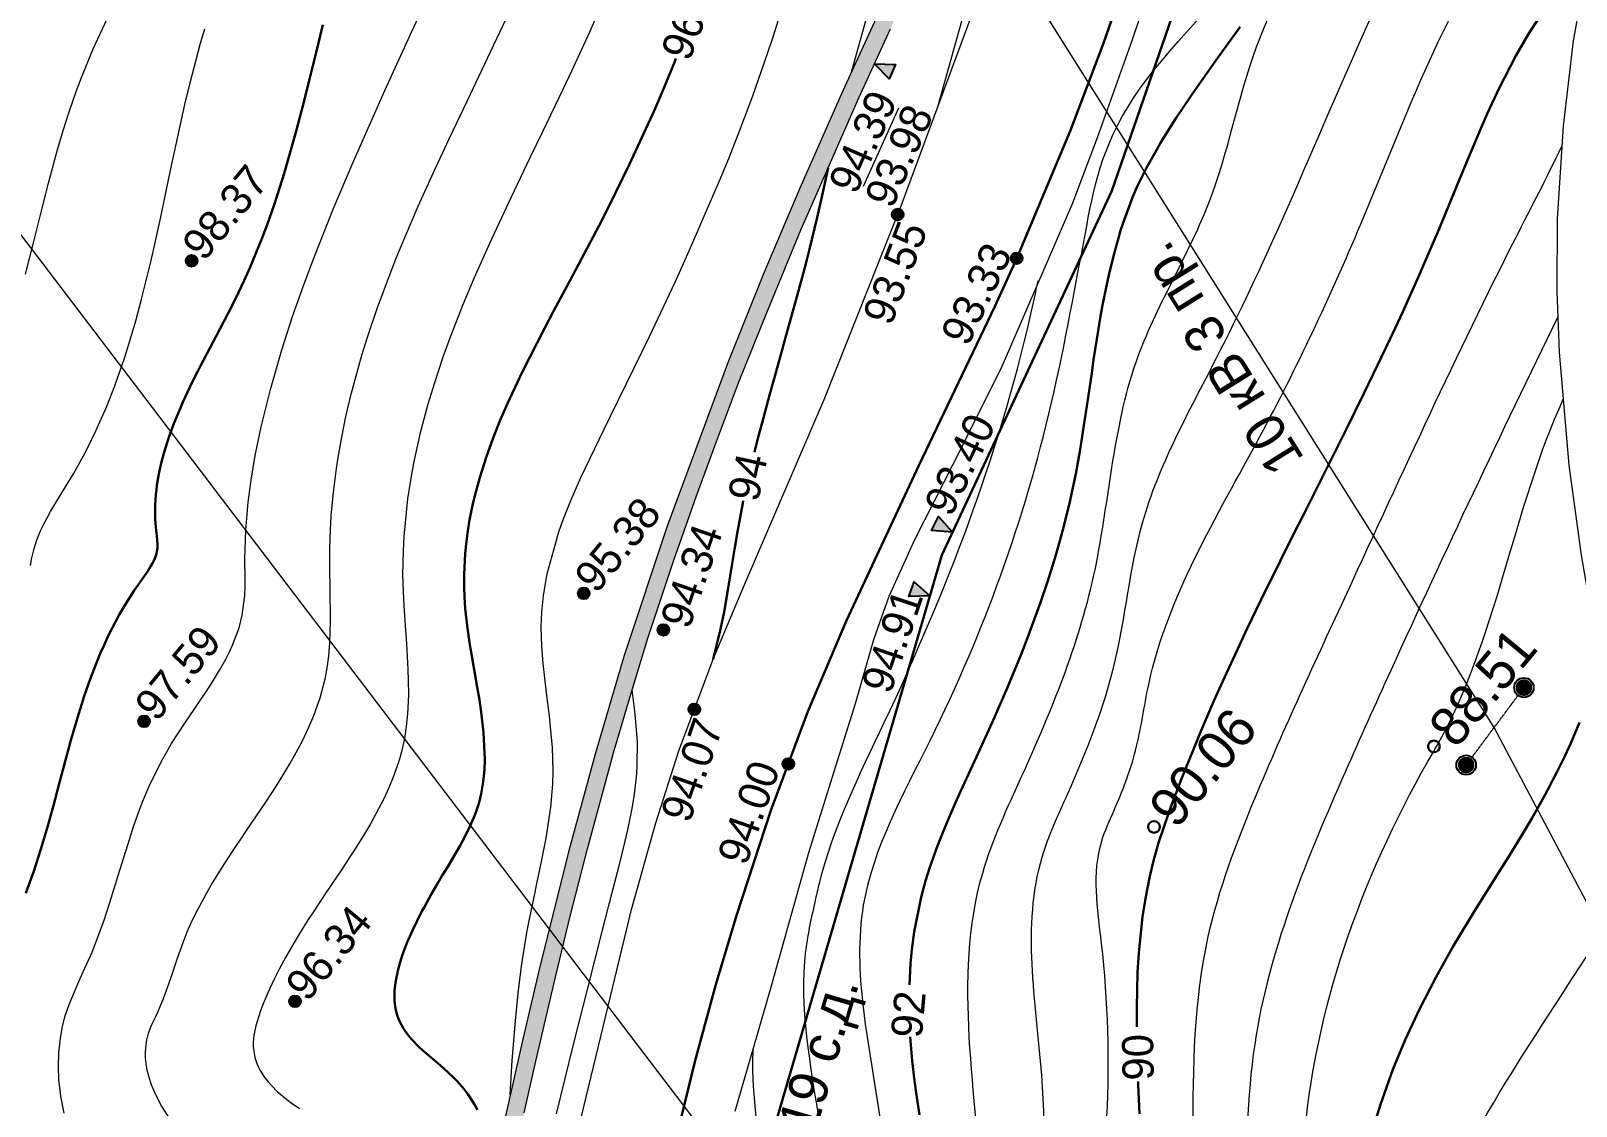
# Model space of a CAD drawing. Header units: millimetres. Extents: x -2893842 to -949497, y -1203244 to 262218.
# Drawn here: x -2463181 to -2423564, y -391186 to -363624 of the extents above; entities that cross this region are included whole.
import ezdxf

# ---------------------------------------------------------------- set-up
doc = ezdxf.new("R2010")
doc.units = ezdxf.units.MM
doc.linetypes.add('g5_02x1', pattern=[1.5, 1, -0.5])
doc.layers.get('0').update_dxf_attribs({"lineweight": 5})
for name, color, linetype in [('!!!_ Размеры', 7, 'Continuous'), ('06_Инженерно-технические сооружения', 253, 'Continuous'), ('07_Объекты электропередачи', 253, 'Continuous'), ('10_Границы покрытий и угодий', 253, 'Continuous'), ('11_Гидрография', 253, 'Continuous'), ('12_Рельеф', 253, 'Continuous'), ('19_Горизонтали', 253, 'Continuous'), ('33_Газопровод', 253, 'Continuous'), ('61_Отметки высоты поверхности', 253, 'Continuous'), ('_Высоты_Блок', 253, 'Continuous')]:
    doc.layers.add(name, color=color, linetype=linetype)
doc.styles.add('LIKE17', font='d431.shx')
doc.styles.add('LIKE32', font='peteri.shx')
doc.styles.add('LIKE36', font='pragmai.shx')
doc.styles.add('Line_GUGK', font='')
doc.styles.get('Line_GUGK').set_extended_font_data('Bm431', italic=True)
doc.linetypes.add('g5_085a', pattern='A,0.001,[19,GUGK_2005.shx,S=1,R=180,X=0,Y=0],0.5,[18,GUGK_2005.shx,S=6,R=180,X=0,Y=0],0.5', length=1.001)
doc.linetypes.add('g5_121_g', pattern='A,4,-0.4,["Г",Line_GUGK,S=1,R=0,X=0,Y=-0.5],-1.2,12', length=17.6)
doc.linetypes.add('g5_280_1', pattern='A,0.001,[21,GUGK_2005.shx,S=1,R=180,X=0,Y=0],2', length=2.001)

# ---------------------------------------------------------------- blocks, each defined once
blk = doc.blocks.new('g5_106_1a')
h = blk.add_hatch(color=255)
edge = h.paths.add_edge_path()
edge.add_arc((0, 0), 0.212, 0, 360)
at = {"color": 0}
blk.add_circle((0, 0), 0.25, dxfattribs=at)
blk = doc.blocks.new('g5_330')
blk.add_hatch(color=0).paths.add_polyline_path([(-0.15, 0, 1), (0.15, 0, 1)])
at = {"color": 0}
blk.add_circle((0, 0), 0.15, dxfattribs=at)
blk = doc.blocks.new('g5_330a')
blk.add_hatch(color=0).paths.add_polyline_path([(0, 0), (-0.2, 0.5), (0.2, 0.5)])
at = {"color": 0}
blk.add_lwpolyline([(0, 0), (-0.2, 0.5), (0.2, 0.5)], close=True, dxfattribs=at)
blk = doc.blocks.new('Топо_07.04.17')
at = {"layer": '06_Инженерно-технические сооружения', "linetype": 'Continuous', "lineweight": 20}
blk.add_hatch(color=7, dxfattribs=at).paths.add_polyline_path([(-571174, -269140), (-570555, -267899), (-569916, -266604), (-569370, -265481), (-568692, -264038), (-568188, -262920), (-567514, -261340), (-567130, -260373), (-566699, -259252), (-566249, -258047), (-565701, -256566), (-565158, -255111), (-564813, -254217), (-564221, -252766), (-563524, -251144), (-562521, -248923), (-561143, -245949), (-560430, -244421), (-559456, -242299), (-558620, -240416), (-557850, -238583), (-556978, -236387), (-556080, -234002), (-555261, -231744), (-554302, -228982), (-553449, -226466), (-552650, -224066), (-551761, -221391), (-551121, -219484), (-550554, -217820), (-550108, -216533), (-549378, -214484), (-548813, -212942), (-548178, -211272), (-547212, -208852), (-546577, -207357), (-546029, -206086), (-545142, -204174), (-544384, -202603), (-543751, -201340), (-542979, -199841), (-542028, -198074), (-540941, -196110), (-539889, -194297), (-539098, -192934), (-538087, -191262), (-537333, -190013), (-536314, -188362), (-535224, -186609), (-533956, -184582), (-534338, -184343), (-535389, -186024), (-536820, -188324), (-537943, -190154), (-539485, -192705), (-540855, -195066), (-542032, -197142), (-543186, -199277), (-545214, -203287), (-546680, -206458), (-547712, -208888), (-548684, -211333), (-549756, -214206), (-550376, -215939), (-551128, -218105), (-551734, -219892), (-552569, -222393), (-553592, -225469), (-554331, -227669), (-555126, -230008), (-555990, -232458), (-557176, -235664), (-558291, -238472), (-559500, -241298), (-560661, -243853), (-562028, -246781), (-563417, -249802), (-564580, -252459), (-565481, -254699), (-566520, -257480), (-567439, -259930), (-568196, -261805), (-568918, -263447), (-569776, -265287), (-570613, -267003), (-571577, -268939)])
at = {"layer": '06_Инженерно-технические сооружения', "color": 7, "linetype": 'Continuous', "lineweight": 20}
for points in [[(-550554, -217820), (-550108, -216533), (-549378, -214484), (-548813, -212942), (-548178, -211272), (-547212, -208852), (-546577, -207357), (-546029, -206086), (-545142, -204174), (-544384, -202603), (-543751, -201340), (-542979, -199841), (-542028, -198074), (-540941, -196110), (-539889, -194297), (-539098, -192934), (-538087, -191262)], [(-537943, -190154), (-539485, -192705), (-540855, -195066), (-542032, -197142), (-543186, -199277), (-545214, -203287), (-546680, -206458), (-547712, -208888), (-548684, -211333), (-549756, -214206), (-550376, -215939), (-551128, -218105)], [(-539230, -195199), (-538108, -193297)]]:
    blk.add_lwpolyline(points, dxfattribs=at)
at = {"layer": '06_Инженерно-технические сооружения', "color": 7, "linetype": 'g5_280_1', "lineweight": 20}
blk.add_lwpolyline([(-550554, -217820), (-550108, -216533), (-549378, -214484), (-548813, -212942), (-548178, -211272), (-547212, -208852), (-546577, -207357), (-546029, -206086), (-545142, -204174), (-544384, -202603), (-543751, -201340), (-542979, -199841), (-542028, -198074), (-540941, -196110), (-539889, -194297), (-539098, -192934), (-538087, -191262)], dxfattribs=at)
at = {"layer": '07_Объекты электропередачи', "linetype": 'Continuous', "lineweight": 20}
blk.add_lwpolyline([(-464887, -376105), (-494903, -286741), (-524729, -210807), (-554747, -148424)], dxfattribs=at)
at = {"layer": '07_Объекты электропередачи', "color": 7, "linetype": 'Continuous', "lineweight": 20}
blk.add_lwpolyline([(-262243, -733005), (-261671, -662224), (-414519, -439250), (-568480, -181191), (-580494, -155079)], dxfattribs=at)
at = {"layer": '07_Объекты электропередачи', "color": 7, "linetype": 'g5_02x1', "lineweight": 20}
blk.add_lwpolyline([(-525550, -211682), (-523856, -209876)], dxfattribs=at)
at = {"layer": '10_Границы покрытий и угодий', "color": 7, "linetype": 'Continuous', "lineweight": 20}
blk.add_lwpolyline([(-568424, -267304), (-567959, -265793), (-567154, -263491), (-566541, -261861), (-565448, -258993), (-564038, -255155), (-561981, -249990), (-559609, -244456), (-556855, -237888), (-554615, -232218), (-551866, -225324), (-549104, -218074), (-547233, -212949), (-546363, -210813), (-545566, -209043), (-544427, -206807), (-543424, -205022), (-540851, -200512), (-538329, -195805), (-535806, -190816)], dxfattribs=at)
at = {"layer": '10_Границы покрытий и угодий', "color": 7, "linetype": 'Continuous', "lineweight": 30}
blk.add_lwpolyline([(-547316, -220432), (-546045, -216981), (-545296, -215103), (-544577, -213407), (-543394, -210833), (-542163, -208413), (-540922, -206205), (-538629, -202466), (-536237, -198641), (-535536, -197474), (-533804, -194390), (-532701, -192244), (-531813, -190387)], dxfattribs=at)
at = {"layer": '11_Гидрография', "color": 92, "linetype": 'Continuous', "lineweight": 20}
blk.add_lwpolyline([(-512852, -275920), (-513598, -271408), (-514604, -263900), (-515250, -257419), (-515721, -251783), (-516110, -247176), (-516562, -242536), (-516801, -240432), (-517495, -235406), (-517991, -232464), (-518638, -228980), (-520361, -219988), (-521067, -215765), (-521469, -212865), (-521886, -208670), (-522002, -206670), (-522058, -204342), (-521983, -201432), (-521865, -199881), (-521643, -198035), (-521229, -195691), (-520726, -193547), (-519730, -190223)], dxfattribs=at)
at = {"layer": '12_Рельеф', "color": 7, "linetype": 'g5_085a', "lineweight": 20}
blk.add_lwpolyline([(-545170, -218383), (-543928, -215410), (-542551, -212009), (-541855, -210435), (-540927, -208346), (-540278, -206772), (-539763, -205708), (-538936, -204328), (-537752, -202536), (-536254, -200240), (-533966, -196266), (-533133, -194632), (-532009, -192354), (-530240, -188625)], dxfattribs=at)
at = {"layer": '19_Горизонтали', "color": 252, "linetype": 'Continuous', "lineweight": 20}
for points in [[(-562274, -216494), (-562309, -216057), (-562308, -215621), (-562285, -215299), (-562234, -214940), (-562154, -214583), (-562061, -214279), (-561963, -214025), (-561831, -213741), (-561517, -213185), (-561376, -212953), (-561094, -212474), (-560709, -211722), (-560497, -211261), (-560357, -210944), (-560207, -210596), (-560018, -210160), (-559810, -209689), (-559674, -209395), (-559443, -208927), (-559342, -208734), (-559160, -208411), (-558780, -207814), (-558627, -207603), (-558467, -207393), (-558054, -206892), (-557794, -206589), (-557312, -206018), (-557031, -205660), (-556842, -205397), (-556730, -205226), (-556630, -205061), (-556414, -204640), (-556296, -204328), (-556178, -203832), (-556144, -203610), (-556119, -203404), (-556065, -202902), (-556036, -202658), (-555962, -202174), (-555821, -201469), (-555684, -200915), (-555507, -200297), (-555272, -199581), (-554928, -198656), (-554521, -197683), (-554150, -196868), (-553761, -196067), (-553443, -195442), (-552805, -194249), (-552162, -193106), (-551802, -192484), (-551145, -191372), (-550755, -190721), (-550352, -190052), (-549815, -189161)], [(-550856, -217322), (-550705, -216452), (-550512, -215449), (-550361, -214749), (-550198, -214076), (-549963, -213229), (-549847, -212855), (-549652, -212266), (-549579, -212053), (-549394, -211505), (-549197, -210888), (-548986, -210106), (-548871, -209528), (-548825, -209193), (-548795, -208875), (-548779, -208595), (-548766, -208159), (-548765, -207784), (-548770, -207183), (-548769, -206425), (-548753, -205978), (-548712, -205491), (-548657, -205113), (-548570, -204699), (-548413, -204156), (-547990, -203116), (-547857, -202845), (-547597, -202358), (-547275, -201802), (-546690, -200866), (-546542, -200636), (-546341, -200325), (-545118, -198403), (-544310, -197093), (-543856, -196337), (-542891, -194659), (-542583, -194098), (-542216, -193408), (-541788, -192572), (-541290, -191542), (-541100, -191130), (-540798, -190449)], [(-559629, -216875), (-559770, -216591), (-559861, -216366), (-559917, -216200), (-559965, -216027), (-560005, -215836), (-560031, -215642), (-560040, -215471), (-560038, -215327), (-560029, -215213), (-560004, -215053), (-559954, -214865), (-559889, -214703), (-559801, -214533), (-559740, -214429), (-559661, -214301), (-559598, -214197), (-559494, -214017), (-559425, -213890), (-559307, -213659), (-559245, -213532), (-559130, -213290), (-558962, -212928), (-558883, -212762), (-558751, -212495), (-558611, -212233), (-558463, -211978), (-558283, -211696), (-557949, -211222), (-557828, -211061), (-557569, -210731), (-557419, -210547), (-557148, -210223), (-556982, -210028), (-556810, -209828), (-556235, -209155), (-555921, -208775), (-555692, -208487), (-555514, -208253), (-555316, -207980), (-555139, -207719), (-554924, -207373), (-554765, -207090), (-554554, -206658), (-554427, -206343), (-554360, -206153), (-554274, -205866), (-554212, -205611), (-554147, -205283), (-554067, -204735), (-553979, -203867), (-553938, -203437), (-553877, -202898), (-553804, -202405), (-553742, -202054), (-553692, -201794), (-553622, -201469), (-553475, -200866), (-553399, -200585), (-553249, -200078), (-553081, -199564), (-552883, -199011), (-552496, -198050), (-552290, -197582), (-551961, -196883), (-551577, -196121), (-551344, -195682), (-551035, -195121), (-550630, -194414), (-550149, -193605), (-549652, -192793), (-549075, -191867), (-548342, -190699), (-548048, -190225), (-547643, -189564)], [(-545350, -189755), (-545760, -190466), (-546073, -190989), (-546336, -191421), (-546597, -191844), (-547260, -192900), (-547637, -193494), (-548251, -194471), (-548925, -195571), (-549415, -196407), (-549769, -197038), (-550195, -197843), (-550438, -198334), (-550732, -198965), (-550957, -199486), (-551247, -200226), (-551494, -200947), (-551623, -201373), (-551749, -201842), (-551955, -202788), (-552015, -203150), (-552095, -203772), (-552132, -204192), (-552155, -204552), (-552179, -205067), (-552193, -205406), (-552205, -205679), (-552234, -206186), (-552257, -206472), (-552295, -206831), (-552319, -207005), (-552371, -207317), (-552440, -207636), (-552522, -207935), (-552637, -208268), (-552720, -208471), (-552819, -208688), (-552921, -208891), (-553062, -209145), (-553233, -209427), (-553303, -209535), (-553646, -210026), (-553861, -210309), (-553945, -210417), (-554115, -210628), (-554251, -210795), (-554377, -210946), (-554487, -211077), (-554988, -211667), (-555341, -212085), (-555495, -212272), (-555647, -212459), (-555924, -212812), (-556186, -213167), (-556383, -213451), (-556548, -213704), (-556738, -214019), (-556885, -214285), (-556972, -214455), (-557095, -214721), (-557138, -214827), (-557192, -214986), (-557215, -215068), (-557233, -215143), (-557251, -215242), (-557262, -215342), (-557265, -215462), (-557253, -215618), (-557242, -215685), (-557217, -215791), (-557192, -215872), (-557154, -215974), (-557113, -216064), (-557083, -216125), (-557056, -216173), (-556980, -216295), (-556910, -216395), (-556772, -216566), (-556704, -216642), (-556600, -216750), (-556456, -216889), (-556266, -217058)], [(-539211, -192252), (-538944, -191611), (-538624, -190810)], [(-560833, -195014), (-560529, -194207), (-560221, -193380), (-559988, -192767), (-559667, -191963), (-559455, -191462), (-559261, -191027), (-559014, -190510), (-558842, -190170), (-558458, -189475), (-558005, -188727)], [(-561549, -202447), (-561501, -202288), (-561420, -202062), (-561321, -201841), (-561190, -201599), (-561088, -201433), (-560878, -201130), (-560432, -200551), (-560190, -200235), (-559885, -199809), (-559737, -199590), (-559495, -199210), (-559365, -198994), (-559158, -198633), (-558883, -198116), (-558546, -197419), (-558319, -196907), (-558159, -196524), (-557960, -196023), (-557606, -195065), (-557452, -194625), (-557235, -193987), (-557008, -193304), (-556850, -192827), (-556635, -192181), (-556478, -191721), (-556282, -191158), (-556085, -190615), (-555931, -190206), (-555707, -189641), (-555558, -189284)]]:
    blk.add_lwpolyline(points, dxfattribs=at)
at = {"layer": '19_Горизонтали', "color": 42, "linetype": 'Continuous', "lineweight": 20}
for points in [[(-537106, -193386), (-536094, -190893)], [(-549736, -217935), (-549107, -216250), (-548561, -214796), (-548043, -213427), (-547771, -212712), (-547590, -212240), (-547422, -211801), (-547193, -211190), (-547094, -210910), (-546922, -210382), (-546821, -210022), (-546704, -209509), (-546666, -209291), (-546597, -208691), (-546584, -208485), (-546574, -208088), (-546576, -207907), (-546577, -207357)]]:
    blk.add_lwpolyline(points, dxfattribs=at)
at = {"layer": '19_Горизонтали', "color": 42, "linetype": 'Continuous', "lineweight": 30}
for points in [[(-529176, -192222), (-529843, -192956), (-530575, -193781), (-530880, -194139), (-531065, -194361), (-531235, -194569), (-531536, -194953), (-531664, -195123), (-531955, -195528), (-532267, -196011), (-532410, -196257), (-532678, -196787), (-532808, -197071), (-532913, -197317), (-533018, -197576), (-533212, -198097), (-533343, -198480), (-533483, -198921), (-533565, -199191), (-533729, -199764), (-533870, -200282), (-533973, -200672), (-534147, -201334), (-534305, -201927), (-534411, -202309), (-534488, -202581), (-534656, -203139), (-534913, -203908), (-535156, -204558), (-535312, -204943), (-535432, -205229), (-535700, -205831), (-535927, -206314), (-536122, -206710), (-536360, -207176), (-536571, -207576), (-536817, -208027), (-537025, -208399), (-537417, -209081), (-537609, -209406), (-537937, -209956), (-538507, -210897), (-538687, -211199), (-538916, -211594), (-539077, -211884), (-539252, -212211), (-539508, -212730), (-539657, -213065), (-539817, -213467), (-540095, -214334), (-540205, -214775), (-540280, -215131), (-540368, -215674)], [(-562617, -210786), (-562347, -210247), (-562100, -209705), (-561856, -209127), (-561658, -208633), (-561435, -208060), (-561268, -207631), (-561038, -207050), (-560934, -206796), (-560748, -206358), (-560557, -205934), (-560355, -205515), (-560226, -205263), (-560024, -204893), (-559913, -204704), (-559749, -204436), (-559417, -203947), (-559267, -203745), (-558981, -203390), (-558813, -203198), (-558674, -203045), (-558576, -202932), (-558490, -202825), (-558441, -202757), (-558394, -202686), (-558330, -202569), (-558304, -202506), (-558288, -202461), (-558274, -202416), (-558264, -202371), (-558258, -202337), (-558251, -202286), (-558244, -202159), (-558244, -202059), (-558245, -201925), (-558244, -201834), (-558240, -201721), (-558235, -201640), (-558230, -201572), (-558216, -201434), (-558209, -201370), (-558193, -201260), (-558175, -201149), (-558147, -200999), (-558124, -200895), (-558093, -200768), (-558000, -200443), (-557912, -200189), (-557807, -199923), (-557715, -199713), (-557599, -199469), (-557478, -199232), (-557328, -198960), (-557191, -198726), (-556896, -198251), (-556721, -197983), (-556638, -197858), (-556152, -197144), (-555791, -196610), (-555552, -196246), (-555277, -195807), (-555088, -195486), (-554718, -194815), (-554524, -194435), (-554310, -193994), (-554181, -193716), (-553950, -193198), (-553522, -192159), (-553232, -191408), (-553020, -190837), (-552790, -190206), (-552542, -189524)], [(-521510, -192828), (-521856, -193254), (-522232, -193761), (-522423, -194036), (-522752, -194536), (-523131, -195153), (-523340, -195508), (-523751, -196237), (-524038, -196760), (-524462, -197536), (-524742, -198040), (-524900, -198321), (-525331, -199069), (-525856, -199952), (-526267, -200624), (-526652, -201241), (-527074, -201908), (-527365, -202363), (-527567, -202677), (-528589, -204248), (-528952, -204804), (-529299, -205335), (-529691, -205938), (-530290, -206870), (-530734, -207573), (-531109, -208178), (-531394, -208648), (-531783, -209303), (-532203, -210035), (-532843, -211211), (-533018, -211548), (-533191, -211891), (-533435, -212389), (-533613, -212777), (-533794, -213217), (-533932, -213596), (-534109, -214153), (-534234, -214615), (-534432, -215517), (-534519, -216013), (-534585, -216453), (-534646, -216923), (-534698, -217393)], [(-551736, -217608), (-551802, -217447), (-551936, -217178), (-552022, -217033), (-552170, -216819), (-552245, -216721), (-552375, -216566), (-552479, -216449), (-552613, -216304), (-552709, -216201), (-552851, -216047), (-552945, -215943), (-553050, -215820), (-553207, -215617), (-553303, -215471), (-553386, -215319), (-553467, -215119), (-553500, -214992), (-553521, -214863), (-553528, -214792), (-553530, -214591), (-553520, -214466), (-553498, -214318), (-553458, -214137), (-553417, -213991), (-553352, -213803), (-553278, -213619), (-553203, -213455), (-553142, -213330), (-553039, -213136), (-552999, -213064), (-552874, -212851), (-552574, -212388), (-552510, -212296), (-552278, -211970), (-552147, -211795), (-551953, -211539), (-551780, -211313), (-551510, -210955), (-551411, -210819), (-551256, -210597), (-551107, -210365), (-550984, -210152), (-550906, -210003), (-550806, -209783), (-550725, -209565), (-550638, -209268), (-550576, -208970), (-550536, -208703), (-550489, -208012), (-550489, -207555), (-550502, -207172), (-550519, -206841), (-550542, -206437), (-550576, -205835), (-550584, -205677), (-550596, -205310), (-550596, -204801), (-550584, -204503), (-550565, -204257), (-550529, -203935), (-550442, -203402), (-550391, -203163), (-550307, -202827), (-550231, -202558), (-550114, -202195), (-550004, -201893), (-549839, -201482), (-549630, -201014), (-549393, -200535), (-549163, -200107), (-548930, -199701), (-548457, -198931), (-547773, -197900), (-547488, -197484), (-546997, -196777), (-546080, -195434), (-545905, -195169), (-545566, -194650), (-545125, -193957), (-544347, -192670), (-544034, -192122), (-543677, -191473), (-543640, -191404)], [(-542778, -201656), (-542637, -201285), (-542499, -200930), (-542229, -200250), (-542075, -199869), (-541810, -199216), (-541652, -198828), (-541282, -197908), (-541058, -197340), (-540916, -196973), (-540791, -196644), (-540500, -195856), (-540308, -195310), (-540080, -194627)], [(-544427, -206807), (-544154, -206062), (-544014, -205635), (-543852, -205094), (-543750, -204737), (-543664, -204423), (-543567, -204074), (-543444, -203638), (-543223, -202917), (-543203, -202859)], [(-522537, -210922), (-522820, -211422), (-523014, -211742), (-523257, -212124), (-523559, -212570), (-523693, -212760), (-524035, -213229), (-524275, -213548), (-524649, -214029), (-525056, -214541), (-525751, -215414), (-526185, -215972), (-526411, -216269), (-526939, -217001), (-527447, -217765), (-527896, -218505), (-528295, -219228), (-528716, -220083), (-528968, -220658), (-529177, -221189), (-529392, -221804), (-529471, -222067)], [(-540499, -216997), (-540519, -217612), (-540519, -218133), (-540509, -218562), (-540489, -219011)], [(-534823, -218790), (-534830, -218878), (-534884, -219622)]]:
    blk.add_lwpolyline(points, dxfattribs=at)
at = {"layer": '19_Горизонтали', "color": 42, "linetype": 'Continuous', "lineweight": 20}
for points, knots in [([(-541735, -402706, 25300), (-541883, -401964, 25300), (-542560, -400358, 25300), (-541129, -397254, 25300), (-544133, -395991, 25300), (-543998, -394009, 25300), (-543677, -392057, 25300), (-542078, -392849, 25300), (-541358, -391412, 25300), (-539731, -388738, 25300), (-535744, -387480, 25300), (-531899, -385527, 25300), (-529646, -385513, 25300), (-527662, -384004, 25300), (-529741, -382900, 25300), (-530242, -381512, 25300), (-530279, -380726, 25300), (-530166, -380002, 25300), (-530110, -379100, 25300), (-530263, -377753, 25300), (-529824, -376185, 25300), (-530846, -375066, 25300), (-529862, -373588, 25300), (-531914, -371229, 25300), (-534032, -369075, 25300), (-537325, -367897, 25300), (-538194, -364917, 25300), (-541078, -364674, 25300), (-543562, -365123, 25300), (-544133, -363156, 25300), (-545582, -365362, 25300), (-544549, -361747, 25300), (-549254, -358884, 25300), (-549671, -352670, 25300), (-549749, -347906, 25300), (-549913, -347309, 25300), (-549707, -346409, 25300), (-550620, -342337, 25300), (-550708, -336702, 25300), (-551830, -329237, 25300), (-551587, -323695, 25300), (-554680, -319114, 25300), (-553906, -314631, 25300), (-554562, -309984, 25300), (-555775, -305259, 25300), (-552565, -303549, 25300), (-553521, -300300, 25300), (-554732, -297039, 25300), (-553622, -292013, 25300), (-555756, -287947, 25300), (-556026, -283510, 25300), (-555919, -280065, 25300), (-557458, -274397, 25300), (-551677, -277195, 25300), (-551451, -265015, 25300), (-557530, -263365, 25300), (-557603, -259738, 25300), (-551092, -257435, 25300), (-555605, -250126, 25300), (-553746, -244737, 25300), (-549811, -242987, 25300), (-550918, -237852, 25300), (-547700, -235578, 25300), (-548161, -232028, 25300), (-545311, -230295, 25300), (-544953, -226785, 25300), (-543599, -224788, 25300), (-541038, -221373, 25300), (-541779, -217464, 25300), (-541424, -212807, 25300), (-538106, -208221, 25300), (-535440, -202839, 25300), (-533724, -196990, 25300), (-532316, -192700, 25300), (-524315, -187907, 25300), (-529136, -187320, 25300), (-527582, -185222, 25300), (-528407, -182390, 25300), (-524006, -181853, 25300), (-525315, -176865, 25300), (-523592, -174509, 25300), (-522878, -172761, 25300), (-519549, -173409, 25300), (-517328, -169889, 25300), (-513248, -171342, 25300), (-512484, -169753, 25300), (-511193, -169471, 25300), (-510318, -169318, 25300), (-507640, -167701, -67200)], [0, 0, 0, 0, 2.270258, 5.111779, 8.350305, 8.895506, 11.188797, 11.972088, 13.09072, 15.059021, 21.922292, 24.306666, 28.022657, 28.476937, 31.105985, 31.877304, 33.06316, 33.376946, 34.078011, 35.761568, 37.474215, 38.57858, 39.609158, 41.965889, 46.359284, 49.390346, 51.606786, 54.544721, 57.176636, 57.897546, 58.821303, 61.425547, 62.272458, 75.242717, 76.01191, 76.667886, 77.047374, 78.741512, 88.904719, 94.011119, 101.474986, 104.841916, 109.913878, 114.132201, 119.749568, 121.608905, 123.185651, 128.712458, 132.462127, 137.791666, 142.041265, 145.061495, 150.037937, 151.288706, 160.66222, 167.053523, 167.645411, 171.009409, 182.739062, 183.779602, 187.886896, 193.591581, 196.073314, 198.423822, 203.141361, 204.167851, 208.814711, 210.10182, 216.842408, 219.460034, 224.014398, 233.214886, 237.828131, 241.587936, 248.902843, 250.136413, 250.960137, 255.091379, 256.562032, 262.072788, 265.261978, 265.775836, 267.382273, 273.302999, 276.162657, 277.260693, 277.85098, 279.988592, 279.988592, 279.988592, 279.988592]), ([(-530858, -395619, 23300), (-530853, -395598, 23300), (-530625, -394737, 23300), (-528830, -395790, 23300), (-527813, -394881, 23300), (-527257, -394480, 23300), (-526815, -393072, 23300), (-526147, -391885, 23300), (-525368, -389768, 23300), (-524037, -387589, 23300), (-524920, -384958, 23300), (-524986, -382442, 23300), (-525079, -380385, 23300), (-526846, -379347, 23300), (-526562, -378042, 23300), (-526689, -376237, 23300), (-526414, -373717, 23300), (-524750, -368465, 23300), (-530425, -366852, 23300), (-531464, -364127, 23300), (-531553, -364060, 23300), (-531731, -363958, 23300), (-532595, -361915, 23300), (-533563, -354958, 23300), (-535798, -346321, 23300), (-539539, -339550, 23300), (-540476, -335682, 23300), (-544298, -330862, 23300), (-541428, -323211, 23300), (-546465, -320154, 23300), (-546706, -315416, 23300), (-547233, -311399, 23300), (-551185, -305790, 23300), (-543394, -303446, 23300), (-545850, -297983, 23300), (-546731, -295031, 23300), (-545930, -289057, 23300), (-549661, -284486, 23300), (-550344, -279523, 23300), (-550340, -279420, 23300), (-550383, -279261, 23300), (-545337, -281263, 23300), (-545213, -267568, 23300), (-550493, -263663, 23300), (-549862, -260727, 23300), (-549763, -256364, 23300), (-549793, -251645, 23300), (-547167, -248052, 23300), (-546564, -244103, 23300), (-543914, -241334, 23300), (-542143, -236966, 23300), (-541242, -232710, 23300), (-538497, -228179, 23300), (-536082, -222489, 23300), (-535212, -217328, 23300), (-535410, -213066, 23300), (-534509, -211601, 23300), (-533859, -210359, 23300), (-533030, -206980, 23300), (-529917, -203023, 23300), (-526178, -196954, 23300), (-523194, -190857, 23300), (-518493, -186973, 23300), (-518900, -182434, 23300), (-516254, -181859, 23300), (-513728, -181165, 23300), (-510186, -179742, 23300), (-509853, -176262, 23300), (-507636, -175940, 23300), (-506622, -173603, 23300), (-500888, -173039, 23300), (-496547, -171755, 23300), (-492801, -171223, 23300), (-492283, -171142, 23300), (-491539, -171329, 23300), (-491274, -170573, 23300), (-488316, -167705, -67200)], [15.352812, 15.352812, 15.352812, 15.352812, 15.410443, 17.865387, 18.460139, 19.457254, 19.81235, 22.827891, 23.533138, 26.599669, 30.023298, 31.225687, 34.29839, 35.483447, 36.57098, 37.852553, 41.027009, 44.270589, 52.627688, 52.735188, 52.863151, 52.951434, 53.346186, 59.139339, 74.529875, 79.409533, 82.253512, 86.347458, 97.214376, 100.403279, 101.551358, 110.994794, 113.204989, 119.395891, 125.352487, 127.392349, 128.776297, 143.063042, 143.186816, 143.274784, 143.419729, 143.456159, 157.470027, 159.80336, 162.552868, 165.363389, 173.41799, 175.555845, 178.471641, 185.057304, 186.467389, 192.589576, 197.951169, 202.241918, 211.047959, 213.665584, 214.486863, 216.145968, 217.865513, 224.835781, 230.840528, 239.394506, 244.88692, 248.617825, 249.596325, 252.491144, 256.911481, 259.752203, 260.821366, 262.999827, 266.401002, 276.540917, 277.307429, 277.714329, 278.120893, 279.419724, 279.419724, 279.419724, 279.419724]), ([(-536152, -397482, 24300), (-536288, -397358, 24300), (-536882, -396753, 24300), (-536151, -395080, 24300), (-533580, -394743, 24300), (-531738, -393908, 24300), (-529967, -393892, 24300), (-529465, -393392, 24300), (-528775, -393012, 24300), (-528580, -392255, 24300), (-528245, -391587, 24300), (-527562, -389555, 24300), (-525872, -387325, 24300), (-526513, -384520, 24300), (-526442, -382977, 24300), (-526788, -381184, 24300), (-528878, -380295, 24300), (-528228, -377751, 24300), (-528446, -375824, 24300), (-528284, -374058, 24300), (-527563, -371686, 24300), (-530650, -370492, 24300), (-531248, -367790, 24300), (-532882, -366608, 24300), (-535892, -365156, 24300), (-535562, -360408, 24300), (-539346, -360511, 24300), (-538286, -352563, 24300), (-545751, -346165, 24300), (-550151, -333554, 24300), (-548916, -324861, 24300), (-551641, -320287, 24300), (-551095, -315764, 24300), (-552330, -311390, 24300), (-552847, -305329, 24300), (-548182, -303654, 24300), (-549689, -299132, 24300), (-550702, -296028, 24300), (-549774, -290527, 24300), (-552726, -286219, 24300), (-553196, -281523, 24300), (-553129, -279731, 24300), (-553904, -276871, 24300), (-548508, -279231, 24300), (-548607, -266144, 24300), (-553875, -263508, 24300), (-554224, -260209, 24300), (-551220, -258466, 24300), (-552898, -253285, 24300), (-552168, -248099, 24300), (-549673, -245364, 24300), (-549114, -243255, 24300), (-547583, -241065, 24300), (-545015, -237463, 24300), (-544172, -233097, 24300), (-542568, -228060, 24300), (-540567, -225140, 24300), (-539220, -222214, 24300), (-538912, -218941, 24300), (-539362, -214681, 24300), (-536397, -209888, 24300), (-534174, -205870, 24300), (-533475, -201346, 24300), (-531698, -198590, 24300), (-529157, -194743, 24300), (-529237, -191129, 24300), (-522652, -186846, 24300), (-525478, -186220, 24300), (-522457, -185859, 24300), (-523657, -181573, 24300), (-522593, -176800, 24300), (-517946, -176064, 24300), (-515212, -174615, 24300), (-511309, -175350, 24300), (-510185, -171901, 24300), (-505755, -171078, 24300), (-502827, -170499, 24300), (-498641, -168527, -67200)], [8.236603, 8.236603, 8.236603, 8.236603, 8.740606, 10.586357, 12.067648, 16.315733, 16.630147, 17.227337, 18.332138, 18.853275, 19.494375, 20.580837, 25.304952, 26.999476, 28.930585, 29.994985, 32.257367, 34.333567, 36.780205, 38.229414, 39.710178, 43.525376, 45.424542, 47.685221, 49.244894, 55.282781, 56.51874, 58.469281, 73.92521, 85.133832, 97.233641, 98.608305, 100.679106, 110.305535, 112.950751, 117.3925, 121.15917, 124.942505, 127.509314, 137.317455, 139.504142, 141.058241, 143.618935, 144.262534, 155.956225, 160.318543, 162.601538, 163.986714, 169.754065, 175.416051, 179.713355, 180.239154, 181.924818, 187.617774, 193.373027, 195.035136, 203.460496, 203.850564, 204.651113, 213.217888, 215.90571, 221.335506, 226.963109, 229.223736, 231.171222, 240.438031, 243.323355, 244.262414, 245.453829, 248.368097, 254.862636, 257.557801, 261.61345, 264.213405, 267.925812, 269.921543, 277.148707, 277.148707, 277.148707, 277.148707]), ([(-535665, -397184, 23800), (-535744, -396796, 23800), (-535078, -395365, 23800), (-533035, -395338, 23800), (-531124, -394626, 23800), (-529418, -394866, 23800), (-528508, -394133, 23800), (-527967, -393662, 23800), (-527750, -392697, 23800), (-527191, -391739, 23800), (-526462, -389661, 23800), (-524958, -387459, 23800), (-525719, -384737, 23800), (-525724, -382715, 23800), (-525945, -380788, 23800), (-527848, -379815, 23800), (-527401, -377899, 23800), (-527567, -376030, 23800), (-527350, -373887, 23800), (-526162, -370079, 23800), (-530531, -368670, 23800), (-531372, -365964, 23800), (-532230, -365349, 23800), (-533867, -364393, 23800), (-535033, -362074, 23800), (-535833, -357790, 23800), (-537801, -350776, 23800), (-542613, -343402, 23800), (-543840, -336302, 23800), (-546609, -332226, 23800), (-545394, -327602, 23800), (-550310, -325222, 23800), (-549406, -322143, 23800), (-550164, -320889, 23800), (-549688, -316322, 23800), (-551472, -311975, 23800), (-551486, -305334, 23800), (-545879, -303758, 23800), (-547765, -298551, 23800), (-548712, -295528, 23800), (-547850, -289789, 23800), (-551196, -285353, 23800), (-551773, -280524, 23800), (-551734, -279573, 23800), (-552140, -278075, 23800), (-546923, -280248, 23800), (-547177, -266749, 23800), (-552153, -263537, 23800), (-552633, -260432, 23800), (-551181, -259363, 23800), (-552144, -255089, 23800), (-551350, -250530, 23800), (-548439, -246698, 23800), (-547660, -243260, 23800), (-545859, -240795, 23800), (-544126, -238306, 23800), (-543465, -235366, 23800), (-542072, -230869, 23800), (-539538, -226657, 23800), (-537630, -222359, 23800), (-537069, -218133, 23800), (-537381, -213874, 23800), (-535453, -210746, 23800), (-534033, -208105, 23800), (-533248, -204170, 23800), (-530809, -200802, 23800), (-527434, -195312, 23800), (-524786, -190229, 23800), (-520428, -185147, 23800), (-521452, -179803, 23800), (-516412, -178752, 23800), (-513855, -178119, 23800), (-511238, -177090, 23800), (-511108, -176017, 23800), (-509402, -175624, 23800), (-508681, -172807, 23800), (-502945, -171966, 23800), (-499081, -171090, 23800), (-494730, -169536, -67200)], [8.800497, 8.800497, 8.800497, 8.800497, 10.031382, 12.555836, 14.334105, 16.220588, 17.302841, 17.720238, 18.328974, 20.157295, 21.05315, 24.948473, 27.507549, 29.074298, 31.142849, 32.866569, 34.448435, 36.312541, 38.624373, 40.986545, 47.072694, 48.076027, 49.270348, 50.094326, 53.778674, 56.388776, 63.322974, 75.378599, 82.404899, 84.451872, 89.885331, 94.081255, 97.413087, 97.791618, 98.361838, 110.692321, 111.85146, 117.584415, 122.446048, 125.357647, 127.333025, 139.380468, 140.535699, 141.356732, 142.709552, 143.049567, 155.903346, 159.251171, 162.37972, 162.775485, 164.423299, 173.537716, 176.755296, 178.476094, 183.992811, 185.732325, 187.490875, 192.930502, 199.823979, 202.164388, 206.967683, 212.559883, 214.314433, 217.858883, 221.532458, 226.147905, 230.124022, 240.940956, 243.164076, 250.167706, 252.004538, 257.438673, 258.831382, 259.726404, 260.063263, 263.775853, 266.474306, 276.246246, 276.246246, 276.246246, 276.246246]), ([(-526247, -396282, 22300), (-525923, -396020, 22300), (-525309, -395798, 22300), (-523635, -396572, 22300), (-525822, -392812, 22300), (-523807, -391596, 22300), (-523215, -389966, 22300), (-522172, -387856, 22300), (-523321, -385412, 22300), (-523490, -381877, 22300), (-523321, -379568, 22300), (-524886, -378437, 22300), (-524864, -378320, 22300), (-524937, -376647, 22300), (-524659, -373406, 22300), (-522351, -367842, 22300), (-529019, -364528, 22300), (-527453, -359097, 22300), (-528927, -353863, 22300), (-530970, -347565, 22300), (-532618, -340022, 22300), (-534030, -334161, 22300), (-536580, -330218, 22300), (-535922, -324685, 22300), (-539234, -320659, 22300), (-538971, -317422, 22300), (-539920, -316036, 22300), (-540028, -311865, 22300), (-539374, -307622, 22300), (-543421, -303576, 22300), (-539496, -300915, 22300), (-541936, -296824, 22300), (-542795, -294048, 22300), (-542680, -293133, 22300), (-544586, -288503, 22300), (-551268, -281541, 22300), (-544775, -278266, 22300), (-545250, -276999, 22300), (-543766, -274521, 22300), (-544931, -270721, 22300), (-546106, -267669, 22300), (-545992, -265769, 22300), (-546283, -264697, 22300), (-548613, -260744, 22300), (-546433, -255835, 22300), (-545656, -252478, 22300), (-544815, -250640, 22300), (-544478, -247305, 22300), (-541211, -242925, 22300), (-539590, -238714, 22300), (-538603, -235037, 22300), (-536475, -231207, 22300), (-533331, -224930, 22300), (-533794, -217184, 22300), (-530735, -211277, 22300), (-527331, -205736, 22300), (-524140, -200402, 22300), (-521789, -196943, 22300), (-521324, -196190, 22300)], [9.143697, 9.143697, 9.143697, 9.143697, 10.334912, 11.065439, 13.463672, 16.921066, 17.245098, 18.654045, 23.80678, 24.280448, 29.361453, 29.469185, 29.568052, 29.684559, 34.584263, 39.590658, 44.895748, 51.91874, 53.662858, 61.257143, 71.717537, 76.910207, 79.163339, 85.550673, 92.395981, 93.185209, 95.08396, 97.104722, 105.44307, 108.279684, 109.477923, 117.624443, 117.920833, 118.12192, 120.351135, 132.911883, 135.643063, 136.143702, 136.584834, 143.894954, 146.401395, 148.349067, 148.653415, 149.012046, 160.341962, 161.109772, 161.141807, 166.397291, 170.780391, 177.226494, 179.850288, 182.148114, 190.339543, 200.537157, 204.294207, 210.069745, 220.131754, 222.779577, 222.779577, 222.779577, 222.779577]), ([(-543826, -402858, 25800), (-544178, -401085, 25800), (-545321, -399256, 25800), (-544738, -396889, 25800), (-545963, -395966, 25800), (-545529, -393989, 25800), (-544457, -392227, 25800), (-544350, -390559, 25800), (-542812, -388261, 25800), (-543427, -385869, 25800), (-543086, -383927, 25800), (-542495, -381568, 25800), (-538766, -382287, 25800), (-536338, -379485, 25800), (-535422, -377879, 25800), (-534607, -376232, 25800), (-534489, -374948, 25800), (-535571, -372071, 25800), (-531333, -372991, 25800), (-536030, -369524, 25800), (-538091, -369385, 25800), (-538726, -367882, 25800), (-540702, -367777, 25800), (-543299, -368417, 25800), (-544307, -364891, 25800), (-546892, -368829, 25800), (-545030, -362366, 25800), (-550177, -359379, 25800), (-550700, -353306, 25800), (-550762, -348530, 25800), (-551114, -347253, 25800), (-550670, -345330, 25800), (-551590, -341536, 25800), (-551847, -335478, 25800), (-552887, -328999, 25800), (-552911, -323116, 25800), (-556273, -318540, 25800), (-555270, -314095, 25800), (-555828, -309193, 25800), (-557298, -305212, 25800), (-554678, -303538, 25800), (-555426, -300889, 25800), (-556794, -297550, 25800), (-555542, -292762, 25800), (-557243, -288807, 25800), (-557437, -284496, 25800), (-557313, -280243, 25800), (-559255, -273117, 25800), (-553254, -276181, 25800), (-552982, -264835, 25800), (-559170, -263403, 25800), (-559026, -259495, 25800), (-553171, -257545, 25800), (-556720, -250239, 25800), (-554777, -244810, 25800), (-550448, -241784, 25800), (-550793, -237103, 25800), (-548968, -232362, 25800), (-546205, -230241, 25800), (-545971, -226670, 25800), (-544909, -224907, 25800), (-542093, -221448, 25800), (-543771, -216803, 25800), (-542604, -213505, 25800), (-541934, -211550, 25800), (-538980, -207060, 25800), (-536453, -202252, 25800), (-535150, -198399, 25800), (-535058, -198112, 25800)], [0, 0, 0, 0, 5.423394, 6.00974, 6.678007, 9.494881, 10.760244, 13.021425, 14.242118, 18.858324, 19.55807, 20.218847, 25.868365, 26.600672, 31.255668, 31.395781, 32.083916, 35.226115, 36.767278, 40.20806, 43.974818, 44.280533, 44.685766, 49.373865, 50.657986, 52.303428, 56.942237, 58.450798, 69.940434, 71.583711, 72.985112, 73.795837, 77.415133, 84.382363, 92.041963, 97.187859, 101.550922, 108.123464, 109.637734, 116.741177, 117.309308, 117.791091, 124.189634, 128.530735, 131.620971, 136.902026, 140.655322, 146.839639, 148.393992, 156.607418, 163.420189, 164.01252, 167.805691, 177.330522, 181.26145, 184.509477, 192.272086, 193.378852, 199.762986, 201.447483, 203.81647, 205.818639, 214.53352, 215.881443, 216.29193, 220.731492, 231.817325, 232.717555, 232.717555, 232.717555, 232.717555]), ([(-522202, -396990, 21800), (-521472, -396027, 21800), (-522312, -393870, 21800), (-523055, -391678, 21800), (-522392, -390733, 21800), (-522137, -390070, 21800), (-521250, -387981, 21800), (-522549, -385653, 21800), (-522654, -383131, 21800), (-523507, -381532, 21800), (-522696, -379171, 21800), (-524413, -376454, 21800), (-523320, -372602, 21800), (-521220, -367612, 21800), (-527072, -363781, 21800), (-525526, -358359, 21800), (-526136, -354375, 21800), (-526791, -348654, 21800), (-529474, -341194, 21800), (-530734, -333538, 21800), (-532373, -331025, 21800), (-532261, -330640, 21800), (-536832, -330173, 21800), (-536462, -322950, 21800), (-536151, -317535, 21800), (-537536, -315641, 21800), (-537868, -310683, 21800), (-536933, -305527, 21800), (-540590, -302657, 21800), (-540391, -299135, 21800), (-541360, -296308, 21800), (-541577, -292886, 21800), (-541503, -288080, 21800), (-548958, -281917, 21800), (-543310, -278410, 21800), (-544240, -276693, 21800), (-541729, -273126, 21800), (-545488, -269490, 21800), (-543982, -264881, 21800), (-548583, -263250, 21800), (-545853, -256057, 21800), (-543466, -251223, 21800), (-542995, -248183, 21800), (-539846, -243736, 21800), (-538276, -239604, 21800), (-537323, -236186, 21800), (-535426, -232734, 21800), (-532435, -226911, 21800), (-532409, -218145, 21800), (-529370, -212712, 21800), (-525981, -206999, 21800), (-523700, -203339, 21800), (-521913, -200525, 21800)], [8.576632, 8.576632, 8.576632, 8.576632, 12.292541, 13.902314, 15.325947, 15.459372, 16.039527, 22.056814, 22.166122, 23.606623, 27.247661, 28.710735, 32.78351, 38.671313, 42.208039, 50.869422, 52.476628, 54.407617, 68.079432, 76.394796, 76.875702, 77.136254, 77.266623, 88.896286, 90.321989, 93.751992, 95.282277, 105.241428, 107.038596, 107.645141, 115.505996, 115.91633, 117.916639, 130.117462, 132.175938, 133.621178, 134.894634, 144.104138, 145.633529, 146.185513, 157.387434, 159.021237, 162.956247, 166.238066, 175.202178, 176.076776, 176.842718, 186.984488, 195.279562, 202.39112, 205.24972, 215.265933, 215.265933, 215.265933, 215.265933]), ([(-520372, -397760, 21300), (-519199, -396109, 21300), (-520843, -393247, 21300), (-520818, -390504, 21300), (-520979, -387574, 21300), (-521384, -383790, 21300), (-520826, -378998, 21300), (-523122, -376001, 21300), (-522296, -371711, 21300), (-519896, -367328, 21300), (-523635, -364455, 21300), (-522734, -359259, 21300), (-524476, -352506, 21300), (-524775, -345514, 21300), (-526015, -340703, 21300), (-527137, -336802, 21300), (-529867, -333752, 21300), (-528148, -328374, 21300), (-533542, -328295, 21300), (-533649, -322507, 21300), (-533297, -317646, 21300), (-535179, -315263, 21300), (-535546, -311029, 21300), (-535205, -306226, 21300), (-539992, -303313, 21300), (-539577, -298597, 21300), (-540480, -295597, 21300), (-540756, -291374, 21300), (-540036, -286741, 21300), (-545585, -281373, 21300), (-541808, -278567, 21300), (-543315, -276371, 21300), (-540725, -273275, 21300), (-543548, -269562, 21300), (-541527, -264869, 21300), (-546909, -263241, 21300), (-544393, -256000, 21300), (-542073, -251783, 21300), (-541553, -249059, 21300), (-539111, -245464, 21300), (-537416, -241820, 21300), (-536861, -238138, 21300), (-535946, -237060, 21300), (-534606, -233178, 21300), (-531352, -228129, 21300), (-531027, -219169, 21300), (-528370, -213944, 21300), (-524461, -208739, 21300), (-523589, -205217, 21300), (-522009, -202630, 21300)], [8.419106, 8.419106, 8.419106, 8.419106, 14.371386, 15.801164, 16.786065, 23.141182, 27.358308, 30.650225, 33.473683, 40.242893, 42.011256, 46.341947, 54.130714, 63.488587, 66.957555, 69.067423, 75.559659, 79.077119, 80.837092, 88.786482, 90.848659, 95.809913, 96.849723, 103.616838, 108.870099, 110.643077, 117.227819, 118.259871, 123.290951, 131.504577, 132.890349, 135.28019, 137.38597, 143.397729, 147.111966, 148.452498, 158.107193, 161.342764, 163.957301, 166.137839, 174.299843, 175.860806, 177.042501, 178.430057, 188.106979, 194.499513, 204.836958, 204.959247, 214.036438, 214.036438, 214.036438, 214.036438]), ([(-516942, -399636, 20300), (-516921, -399586, 20300), (-516788, -399264, 20300), (-516946, -396567, 20300), (-517160, -391573, 20300), (-517404, -385753, 20300), (-517693, -381627, 20300), (-517542, -377599, 20300), (-520804, -375152, 20300), (-520440, -372207, 20300), (-520198, -369448, 20300), (-518279, -366585, 20300), (-519117, -359405, 20300), (-520804, -354452, 20300), (-520088, -349722, 20300), (-521850, -345858, 20300), (-522231, -340770, 20300), (-522012, -332640, 20300), (-526069, -329258, 20300), (-526129, -323482, 20300), (-527894, -323320, 20300), (-528075, -321628, 20300), (-527403, -317949, 20300), (-530502, -314522, 20300), (-530810, -311717, 20300), (-531614, -307571, 20300), (-539059, -304716, 20300), (-537985, -297536, 20300), (-538737, -294170, 20300), (-539172, -288340, 20300), (-537218, -284010, 20300), (-539799, -280057, 20300), (-538725, -278906, 20300), (-541216, -275990, 20300), (-539900, -273218, 20300), (-537690, -271493, 20300), (-539687, -268308, 20300), (-538042, -264097, 20300), (-543755, -263342, 20300), (-541595, -255951, 20300), (-538986, -252915, 20300), (-538456, -248238, 20300), (-537488, -243612, 20300), (-532948, -238287, 20300), (-531376, -232867, 20300), (-529100, -228904, 20300), (-528953, -225269, 20300), (-526235, -220383, 20300), (-523099, -217158, 20300), (-521229, -214583, 20300)], [6.523943, 6.523943, 6.523943, 6.523943, 6.685301, 7.563372, 14.401561, 21.952473, 24.909131, 26.87111, 33.820714, 34.145536, 35.724235, 42.133744, 43.501931, 57.20903, 57.365507, 57.587419, 69.593491, 72.695447, 81.143902, 85.053531, 85.355985, 85.944829, 89.279954, 97.303711, 97.362568, 97.745613, 109.911058, 114.016902, 118.049419, 120.324908, 131.417531, 131.656762, 131.697125, 135.976169, 139.448311, 139.55741, 144.337747, 147.466447, 150.384075, 156.944316, 163.321309, 163.371566, 171.058641, 176.967117, 183.904893, 187.821743, 190.409197, 194.593401, 204.106465, 204.106465, 204.106465, 204.106465]), ([(-554866, -244225, 26300), (-554785, -244133, 26300), (-554161, -243449, 26300), (-551872, -241635, 26300), (-551731, -236818, 26300), (-550027, -232017, 26300), (-546856, -229053, 26300), (-547058, -226528, 26300), (-546265, -225004, 26300), (-543980, -222791, 26300), (-544858, -219277, 26300), (-544562, -217043, 26300), (-544532, -216858, 26300)], [192.455713, 192.455713, 192.455713, 192.455713, 192.819867, 195.208628, 200.917636, 205.97714, 210.537235, 212.879739, 212.970854, 215.688083, 221.824597, 222.38575, 222.38575, 222.38575, 222.38575]), ([(-515251, -400554, 19800), (-515224, -400479, 19800), (-514973, -399717, 19800), (-515084, -396982, 19800), (-515397, -390807, 19800), (-515667, -384849, 19800), (-515894, -380558, 19800), (-515928, -378605, 19800), (-517704, -376008, 19800), (-519639, -370764, 19800), (-516173, -366178, 19800), (-517265, -358860, 19800), (-518728, -353276, 19800), (-517565, -347113, 19800), (-519869, -342554, 19800), (-520769, -338116, 19800), (-520121, -333603, 19800), (-523749, -331695, 19800), (-523781, -327275, 19800), (-526866, -323800, 19800), (-525602, -321080, 19800), (-527219, -317306, 19800), (-528457, -314382, 19800), (-529772, -311757, 19800), (-530110, -311301, 19800), (-532215, -307647, 19800), (-538371, -303976, 19800), (-537194, -297016, 19800), (-537901, -293452, 19800), (-538033, -288847, 19800), (-538471, -284544, 19800), (-538721, -280260, 19800), (-538600, -277876, 19800), (-539352, -275624, 19800), (-538738, -273831, 19800), (-535746, -272040, 19800), (-538936, -268672, 19800), (-536600, -262480, 19800), (-538832, -264385, 19800), (-541701, -262092, 19800), (-540576, -257531, 19800), (-538167, -254132, 19800), (-538073, -249927, 19800), (-536694, -244759, 19800), (-531340, -238948, 19800), (-529792, -232700, 19800), (-527951, -229295, 19800), (-527911, -228332, 19800), (-525677, -224539, 19800), (-522943, -221544, 19800), (-520604, -218688, 19800)], [4.538548, 4.538548, 4.538548, 4.538548, 4.774667, 6.907125, 12.620612, 23.454528, 24.711958, 25.546362, 29.258914, 33.836951, 41.323561, 44.059936, 55.677538, 58.441956, 62.362408, 70.339597, 72.400628, 74.719676, 80.956494, 84.328512, 87.322606, 88.656804, 96.371904, 97.013736, 97.436815, 98.071362, 109.680437, 114.952714, 117.709118, 120.606326, 128.726628, 130.693357, 133.486168, 135.824056, 137.642797, 138.661055, 145.537534, 148.482987, 149.621622, 151.943139, 156.956153, 161.829138, 164.392267, 169.314207, 177.586073, 187.29896, 188.335773, 189.020687, 190.128271, 201.257837, 201.257837, 201.257837, 201.257837])]:
    blk.add_open_spline(points, degree=3, knots=knots, dxfattribs=at)
at = {"layer": '33_Газопровод', "color": 5, "linetype": 'g5_121_g', "lineweight": 30}
blk.add_lwpolyline([(-562339, -267812), (-561861, -267198), (-549141, -235331), (-550795, -234552), (-538305, -204816), (-532915, -196029), (-522672, -174586), (-529858, -165779), (-547105, -163461), (-568871, -164139)], dxfattribs=at)
at = {"layer": '_Высоты_Блок', "color": 7, "linetype": 'Continuous', "lineweight": 30}
for centre in [(-526319, -211114, -67200), (-533680, -212354, -67200)]:
    blk.add_circle(centre, 150, dxfattribs=at)
at = {"layer": '06_Инженерно-технические сооружения', "color": 7, "linetype": 'Continuous', "lineweight": 20, "xscale": 1000.000000000001, "yscale": 1000.000000000001, "zscale": 1000.000000000001, "rotation": 239.864744583553}
blk.add_blockref('g5_330a', (-538599, -192109, -67200), dxfattribs=at)
at = {"layer": '07_Объекты электропередачи', "color": 7, "linetype": 'Continuous', "lineweight": 20, "xscale": 999.9999999999995, "yscale": 999.9999999999995, "zscale": 999.9999999999995, "rotation": 43.98139083737546}
for p in [(-523856, -209876, -67200), (-525550, -211682, -67200)]:
    blk.add_blockref('g5_106_1a', p, dxfattribs=at)
at = {"layer": '33_Газопровод', "color": 7, "linetype": 'Continuous', "lineweight": 20}
for p, xscale, yscale, zscale, rotation in [((-537966, -204264, 19420), 1000, 1000, 1000, 57.27701428714729), ((-538728, -205822, 19420), 999.9999999999999, 999.9999999999999, 999.9999999999999, 63.44908827638638)]:
    blk.add_blockref('g5_330a', p, dxfattribs=dict(at, xscale=xscale, yscale=yscale, zscale=zscale, rotation=rotation))
at = {"layer": '61_Отметки высоты поверхности', "color": 7, "linetype": 'Continuous', "lineweight": 20, "xscale": 999.9999999999995, "yscale": 999.9999999999995, "zscale": 999.9999999999995, "rotation": 43.98139083737546}
for p in [(-556565, -195155, -67200), (-538441, -196015, -67200), (-535536, -197474, -67200), (-547533, -204757, -67200), (-545610, -205920, -67200), (-559103, -206746, -67200), (-545052, -208032, -67200), (-542814, -209693, -67200), (-556070, -214315, -67200)]:
    blk.add_blockref('g5_330', p, dxfattribs=at)
at = {"layer": '06_Инженерно-технические сооружения', "color": 7, "linetype": 'Continuous', "lineweight": 15, "style": 'LIKE36'}
for s, p in [('94.39', (-539446, -195417, -67200)), ('93.98', (-538567, -195881, -67200))]:
    blk.add_text(s, height=800, rotation=59.9622, dxfattribs=at).set_placement(p)
at = {"layer": '07_Объекты электропередачи', "color": 7, "linetype": 'Continuous', "lineweight": 15, "style": 'LIKE36'}
blk.add_text('10 кВ 3 пр.', height=1000, rotation=115.4298, dxfattribs=at).set_placement((-528772, -203414, -9700))
at = {"layer": '19_Горизонтали', "color": 42, "linetype": 'Continuous', "lineweight": 15, "style": 'LIKE36'}
for s, rotation, p in [('96', 62.1408, (-543316, -191545, -33200)), ('94', 71.2445, (-542837, -202964, -33200)), ('92', 78.5529, (-540209, -217081, 38800)), ('90', 84.3769, (-534419, -218807, 38800))]:
    blk.add_text(s, height=800, rotation=rotation, dxfattribs=at).set_placement(p)
at = {"layer": '33_Газопровод', "color": 7, "linetype": 'Continuous', "lineweight": 15, "style": 'LIKE32'}
blk.add_text('ст.219 с.д.', height=1000, rotation=67.2538, dxfattribs=at).set_placement((-544133, -221434, -67200))
at = {"layer": '61_Отметки высоты поверхности', "color": 7, "linetype": 'Continuous', "lineweight": 15}
for s, rotation, style, p in [('98.37', 43.9814, 'LIKE17', (-556254, -195233, 19420)), ('93.55', 62.7167, 'LIKE17', (-538935, -198861, 19420)), ('93.33', 58.0581, 'LIKE17', (-537039, -199608, 19420)), ('93.40', 57.7969, 'LIKE32', (-537957, -203905, 192660)), ('95.38', 43.9814, 'LIKE17', (-547218, -204831, 19420)), ('94.34', 64.5164, 'LIKE17', (-544956, -206006, 19420)), ('97.59', 43.9814, 'LIKE17', (-558791, -206824, 19420)), ('94.91', 64.9814, 'LIKE32', (-540017, -208242, 192660)), ('94.07', 64.346, 'LIKE17', (-545510, -210947, 19420)), ('94.00', 64.346, 'LIKE17', (-544187, -212194, 19420)), ('96.34', 43.9814, 'LIKE17', (-555758, -214393, 19420))]:
    blk.add_text(s, height=800, rotation=rotation, dxfattribs=dict(at, style=style)).set_placement(p)
at = {"layer": '_Высоты_Блок', "color": 7, "linetype": 'Continuous', "lineweight": 20, "char_height": 1000, "attachment_point": 4, "rotation": 43.9814, "style": 'LIKE17'}
for s, insert in [('88.51', (-526103, -210906, -67200)), ('90.06', (-533464, -212146, -67200))]:
    blk.add_mtext(s, dxfattribs=dict(at, insert=insert))

msp = doc.modelspace()

# ---------------------------------------------------------------- block references
at = {"layer": '!!!_ Размеры', "color": 1, "lineweight": 0, "rotation": 6.471407436947433}
msp.add_blockref('Топо_07.04.17', (-1928038.79367, -112877.83782), dxfattribs=at)

doc.saveas('drawing.dxf')
